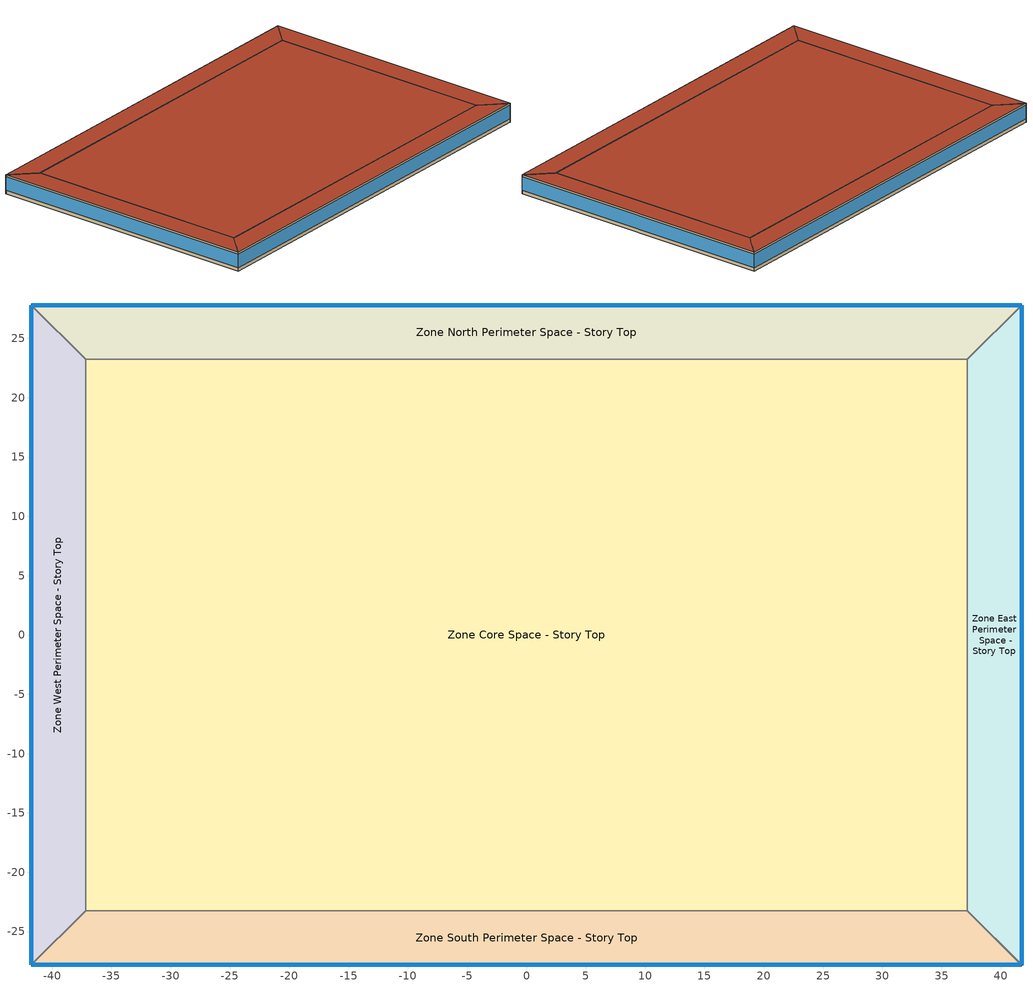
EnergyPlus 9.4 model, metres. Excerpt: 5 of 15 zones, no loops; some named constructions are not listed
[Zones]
Zone Core Space - Story Top
 floor adiabatic (Typical Interior Floor): -37.16,-23.25 -37.16,23.25 37.16,23.25 37.16,-23.25 z75.29
 wall to Zone West Perimeter Space - Story Top (Typical Interior Wall): -37.16,23.25 -37.16,-23.25 z75.29:79.25
 wall to Zone North Perimeter Space - Story Top (Typical Interior Wall): 37.16,23.25 -37.16,23.25 z75.29:79.25
 wall to Zone East Perimeter Space - Story Top (Typical Interior Wall): 37.16,-23.25 37.16,23.25 z75.29:79.25
 wall to Zone South Perimeter Space - Story Top (Typical Interior Wall): -37.16,-23.25 37.16,-23.25 z75.29:79.25
 roof outside (Typical IEAD Roof - Highly Reflective R-20.83): 37.16,-23.25 37.16,23.25 -37.16,23.25 -37.16,-23.25 z79.25
Zone East Perimeter Space - Story Top
 floor adiabatic (Typical Interior Floor): 41.74,27.82 41.74,-27.82 37.16,-23.25 37.16,23.25 z75.29
 wall outside (Typical Insulated Exterior Mass Wall R-6.62): 41.74,-27.82 41.74,27.82 z75.29:79.25
 wall to Zone South Perimeter Space - Story Top (Typical Interior Wall): 37.16,-23.25 41.74,-27.82 z75.29:79.25
 wall to Zone North Perimeter Space - Story Top (Typical Interior Wall): 41.74,27.82 37.16,23.25 z75.29:79.25
 window (VIG): 41.74,-27.8 41.74,27.8 z76.05:78.82
 roof outside (Typical IEAD Roof - Highly Reflective R-20.83): 37.16,23.25 37.16,-23.25 41.74,-27.82 41.74,27.82 z79.25
Zone North Perimeter Space - Story Top
 floor adiabatic (Typical Interior Floor): -41.74,27.82 41.74,27.82 37.16,23.25 -37.16,23.25 z75.29
 wall outside (Typical Insulated Exterior Mass Wall R-6.62): 41.74,27.82 -41.74,27.82 z75.29:79.25
 wall to Zone West Perimeter Space - Story Top (Typical Interior Wall): -41.74,27.82 -37.16,23.25 z75.29:79.25
 window (VIG): 41.71,27.82 -41.71,27.82 z76.05:78.82
 roof outside (Typical IEAD Roof - Highly Reflective R-20.83): -37.16,23.25 37.16,23.25 41.74,27.82 -41.74,27.82 z79.25
Zone South Perimeter Space - Story Top
 floor adiabatic (Typical Interior Floor): 41.74,-27.82 -41.74,-27.82 -37.16,-23.25 37.16,-23.25 z75.29
 wall outside (Typical Insulated Exterior Mass Wall R-6.62): -41.74,-27.82 41.74,-27.82 z75.29:79.25
 wall to Zone West Perimeter Space - Story Top (Typical Interior Wall): -37.16,-23.25 -41.74,-27.82 z75.29:79.25
 window (VIG): -41.71,-27.82 41.71,-27.82 z76.05:78.82
 roof outside (Typical IEAD Roof - Highly Reflective R-20.83): 37.16,-23.25 -37.16,-23.25 -41.74,-27.82 41.74,-27.82 z79.25
Zone West Perimeter Space - Story Top
 floor adiabatic (Typical Interior Floor): -41.74,-27.82 -41.74,27.82 -37.16,23.25 -37.16,-23.25 z75.29
 wall outside (Typical Insulated Exterior Mass Wall R-6.62): -41.74,27.82 -41.74,-27.82 z75.29:79.25
 window (VIG): -41.74,27.8 -41.74,-27.8 z76.05:78.82
 roof outside (Typical IEAD Roof - Highly Reflective R-20.83): -37.16,-23.25 -37.16,23.25 -41.74,27.82 -41.74,-27.82 z79.25
[MaterialProperty:GlazingSpectralData]
Glass_6381_Layer_SpecDat: Wavelength 1 {micron}=0.3; Transmittance 1=0.0278; Front Reflectance 1=0.0506; Back Reflectance 1=0.3181; Wavelength 2 {micron}=0.305; Transmittance 2=0.0498; Front Reflectance 2=0.0524; Back Reflectance 2=0.3164; Wavelength 3 {micron}=0.31; Transmittance 3=0.0809; Front Reflectance 3=0.0559; Back Reflectance 3=0.3129; Wavelength 4 {micron}=0.315; Transmittance 4=0.1169; Front Reflectance 4=0.0604; Back Reflectance 4=0.3065; Wavelength 5 {micron}=0.32; Transmittance 5=0.1589; Front Reflectance 5=0.0652; Back Reflectance 5=0.2939; Wavelength 6 {micron}=0.325; Transmittance 6=0.2022; Front Reflectance 6=0.0681; Back Reflectance 6=0.2771; Wavelength 7 {micron}=0.33; Transmittance 7=0.2468; Front Reflectance 7=0.0704; Back Reflectance 7=0.2563; Wavelength 8 {micron}=0.335; Transmittance 8=0.2921; Front Reflectance 8=0.0719; Back Reflectance 8=0.233; Wavelength 9 {micron}=0.34; Transmittance 9=0.3353; Front Reflectance 9=0.075; Back Reflectance 9=0.2167; Wavelength 10 {micron}=0.345; Transmittance 10=0.3764; Front Reflectance 10=0.0768; Back Reflectance 10=0.1964; Wavelength 11 {micron}=0.35; Transmittance 11=0.4167; Front Reflectance 11=0.0761; Back Reflectance 11=0.1694; Wavelength 12 {micron}=0.355; Transmittance 12=0.4575; Front Reflectance 12=0.0743; Back Reflectance 12=0.1421; Wavelength 13 {micron}=0.36; Transmittance 13=0.5035; Front Reflectance 13=0.0725; Back Reflectance 13=0.1175; Wavelength 14 {micron}=0.365; Transmittance 14=0.5547; Front Reflectance 14=0.0721; Back Reflectance 14=0.0979; Wavelength 15 {micron}=0.37; Transmittance 15=0.6106; Front Reflectance 15=0.0732; Back Reflectance 15=0.0847; Wavelength 16 {micron}=0.375; Transmittance 16=0.6582; Front Reflectance 16=0.0754; Back Reflectance 16=0.0779; Wavelength 17 {micron}=0.38; Transmittance 17=0.7062; Front Reflectance 17=0.0783; Back Reflectance 17=0.0749; Wavelength 18 {micron}=0.385; Transmittance 18=0.7387; Front Reflectance 18=0.0814; Back Reflectance 18=0.0744; Wavelength 19 {micron}=0.39; Transmittance 19=0.7636; Front Reflectance 19=0.084; Back Reflectance 19=0.0747; Wavelength 20 {micron}=0.395; Transmittance 20=0.7821; Front Reflectance 20=0.0863; Back Reflectance 20=0.0753; Wavelength 21 {micron}=0.4; Transmittance 21=0.7959; Front Reflectance 21=0.0881; Back Reflectance 21=0.0758; Wavelength 22 {micron}=0.405; Transmittance 22=0.8064; Front Reflectance 22=0.0894; Back Reflectance 22=0.0763; Wavelength 23 {micron}=0.41; Transmittance 23=0.8142; Front Reflectance 23=0.0904; Back Reflectance 23=0.077; Wavelength 24 {micron}=0.415; Transmittance 24=0.8206; Front Reflectance 24=0.091; Back Reflectance 24=0.0774; Wavelength 25 {micron}=0.42; Transmittance 25=0.8253; Front Reflectance 25=0.0912; Back Reflectance 25=0.0779; Wavelength 26 {micron}=0.425; Transmittance 26=0.8297; Front Reflectance 26=0.0915; Back Reflectance 26=0.0785; Wavelength 27 {micron}=0.43; Transmittance 27=0.8327; Front Reflectance 27=0.0915; Back Reflectance 27=0.079; Wavelength 28 {micron}=0.435; Transmittance 28=0.8349; Front Reflectance 28=0.0911; Back Reflectance 28=0.0794; Wavelength 29 {micron}=0.44; Transmittance 29=0.837; Front Reflectance 29=0.0908; Back Reflectance 29=0.0797; Wavelength 30 {micron}=0.445; Transmittance 30=0.8387; Front Reflectance 30=0.0901; Back Reflectance 30=0.0799; Wavelength 31 {micron}=0.45; Transmittance 31=0.8404; Front Reflectance 31=0.0894; Back Reflectance 31=0.08; Wavelength 32 {micron}=0.455; Transmittance 32=0.8424; Front Reflectance 32=0.0885; Back Reflectance 32=0.08; Wavelength 33 {micron}=0.46; Transmittance 33=0.8441; Front Reflectance 33=0.0874; Back Reflectance 33=0.0798; Wavelength 34 {micron}=0.465; Transmittance 34=0.8456; Front Reflectance 34=0.0863; Back Reflectance 34=0.0795; Wavelength 35 {micron}=0.47; Transmittance 35=0.8468; Front Reflectance 35=0.0851; Back Reflectance 35=0.079; Wavelength 36 {micron}=0.475; Transmittance 36=0.8487; Front Reflectance 36=0.0839; Back Reflectance 36=0.0786; Wavelength 37 {micron}=0.48; Transmittance 37=0.8501; Front Reflectance 37=0.0827; Back Reflectance 37=0.078; Wavelength 38 {micron}=0.485; Transmittance 38=0.852; Front Reflectance 38=0.0815; Back Reflectance 38=0.0776; Wavelength 39 {micron}=0.49; Transmittance 39=0.8542; Front Reflectance 39=0.08; Back Reflectance 39=0.0768; Wavelength 40 {micron}=0.495; Transmittance 40=0.8577; Front Reflectance 40=0.0784; Back Reflectance 40=0.0756; Wavelength 41 {micron}=0.5; Transmittance 41=0.8596; Front Reflectance 41=0.0764; Back Reflectance 41=0.0743; Wavelength 42 {micron}=0.505; Transmittance 42=0.8619; Front Reflectance 42=0.0745; Back Reflectance 42=0.0729; Wavelength 43 {micron}=0.51; Transmittance 43=0.8639; Front Reflectance 43=0.0727; Back Reflectance 43=0.0715; Wavelength 44 {micron}=0.515; Transmittance 44=0.8655; Front Reflectance 44=0.0709; Back Reflectance 44=0.0701; Wavelength 45 {micron}=0.52; Transmittance 45=0.8674; Front Reflectance 45=0.0692; Back Reflectance 45=0.0689; Wavelength 46 {micron}=0.525; Transmittance 46=0.8684; Front Reflectance 46=0.0674; Back Reflectance 46=0.0674; Wavelength 47 {micron}=0.53; Transmittance 47=0.8699; Front Reflectance 47=0.0657; Back Reflectance 47=0.0661; Wavelength 48 {micron}=0.535; Transmittance 48=0.8717; Front Reflectance 48=0.064; Back Reflectance 48=0.0648; Wavelength 49 {micron}=0.54; Transmittance 49=0.8733; Front Reflectance 49=0.0624; Back Reflectance 49=0.0635; Wavelength 50 {micron}=0.545; Transmittance 50=0.8744; Front Reflectance 50=0.0607; Back Reflectance 50=0.0623; Wavelength 51 {micron}=0.55; Transmittance 51=0.8761; Front Reflectance 51=0.0593; Back Reflectance 51=0.0612; Wavelength 52 {micron}=0.555; Transmittance 52=0.8766; Front Reflectance 52=0.0577; Back Reflectance 52=0.0598; Wavelength 53 {micron}=0.56; Transmittance 53=0.8775; Front Reflectance 53=0.0563; Back Reflectance 53=0.0588; Wavelength 54 {micron}=0.565; Transmittance 54=0.8787; Front Reflectance 54=0.055; Back Reflectance 54=0.0578; Wavelength 55 {micron}=0.57; Transmittance 55=0.8785; Front Reflectance 55=0.0536; Back Reflectance 55=0.0567; Wavelength 56 {micron}=0.575; Transmittance 56=0.8788; Front Reflectance 56=0.0525; Back Reflectance 56=0.0558; Wavelength 57 {micron}=0.58; Transmittance 57=0.8787; Front Reflectance 57=0.0515; Back Reflectance 57=0.0551; Wavelength 58 {micron}=0.585; Transmittance 58=0.8786; Front Reflectance 58=0.0505; Back Reflectance 58=0.0544; Wavelength 59 {micron}=0.59; Transmittance 59=0.8782; Front Reflectance 59=0.0497; Back Reflectance 59=0.0538; Wavelength 60 {micron}=0.595; Transmittance 60=0.8781; Front Reflectance 60=0.0489; Back Reflectance 60=0.0533; Wavelength 61 {micron}=0.6; Transmittance 61=0.8772; Front Reflectance 61=0.0483; Back Reflectance 61=0.053; Wavelength 62 {micron}=0.605; Transmittance 62=0.8773; Front Reflectance 62=0.0478; Back Reflectance 62=0.0528; Wavelength 63 {micron}=0.61; Transmittance 63=0.8767; Front Reflectance 63=0.0475; Back Reflectance 63=0.0527; Wavelength 64 {micron}=0.615; Transmittance 64=0.8762; Front Reflectance 64=0.0472; Back Reflectance 64=0.0528; Wavelength 65 {micron}=0.62; Transmittance 65=0.875; Front Reflectance 65=0.0471; Back Reflectance 65=0.0529; Wavelength 66 {micron}=0.625; Transmittance 66=0.8738; Front Reflectance 66=0.047; Back Reflectance 66=0.0531; Wavelength 67 {micron}=0.63; Transmittance 67=0.8725; Front Reflectance 67=0.047; Back Reflectance 67=0.0535; Wavelength 68 {micron}=0.635; Transmittance 68=0.8708; Front Reflectance 68=0.0473; Back Reflectance 68=0.054; Wavelength 69 {micron}=0.64; Transmittance 69=0.8693; Front Reflectance 69=0.0478; Back Reflectance 69=0.0547; Wavelength 70 {micron}=0.645; Transmittance 70=0.8678; Front Reflectance 70=0.0481; Back Reflectance 70=0.0555; Wavelength 71 {micron}=0.65; Transmittance 71=0.8665; Front Reflectance 71=0.0488; Back Reflectance 71=0.0563; Wavelength 72 {micron}=0.655; Transmittance 72=0.8642; Front Reflectance 72=0.0495; Back Reflectance 72=0.0574; Wavelength 73 {micron}=0.66; Transmittance 73=0.8628; Front Reflectance 73=0.0504; Back Reflectance 73=0.0585; Wavelength 74 {micron}=0.665; Transmittance 74=0.8604; Front Reflectance 74=0.0513; Back Reflectance 74=0.0598; Wavelength 75 {micron}=0.67; Transmittance 75=0.859; Front Reflectance 75=0.0525; Back Reflectance 75=0.0613; Wavelength 76 {micron}=0.675; Transmittance 76=0.8572; Front Reflectance 76=0.0537; Back Reflectance 76=0.0628; Wavelength 77 {micron}=0.68; Transmittance 77=0.8544; Front Reflectance 77=0.055; Back Reflectance 77=0.0645; Wavelength 78 {micron}=0.685; Transmittance 78=0.8521; Front Reflectance 78=0.0565; Back Reflectance 78=0.0662; Wavelength 79 {micron}=0.69; Transmittance 79=0.8499; Front Reflectance 79=0.0581; Back Reflectance 79=0.0682; Wavelength 80 {micron}=0.695; Transmittance 80=0.8474; Front Reflectance 80=0.0597; Back Reflectance 80=0.0702; Wavelength 81 {micron}=0.7; Transmittance 81=0.8439; Front Reflectance 81=0.0615; Back Reflectance 81=0.0723; Wavelength 82 {micron}=0.705; Transmittance 82=0.8418; Front Reflectance 82=0.0635; Back Reflectance 82=0.0746; Wavelength 83 {micron}=0.71; Transmittance 83=0.8387; Front Reflectance 83=0.0655; Back Reflectance 83=0.077; Wavelength 84 {micron}=0.715; Transmittance 84=0.8351; Front Reflectance 84=0.0675; Back Reflectance 84=0.0794; Wavelength 85 {micron}=0.72; Transmittance 85=0.8319; Front Reflectance 85=0.0698; Back Reflectance 85=0.082; Wavelength 86 {micron}=0.725; Transmittance 86=0.8282; Front Reflectance 86=0.072; Back Reflectance 86=0.0846; Wavelength 87 {micron}=0.73; Transmittance 87=0.8255; Front Reflectance 87=0.0745; Back Reflectance 87=0.0875; Wavelength 88 {micron}=0.735; Transmittance 88=0.8221; Front Reflectance 88=0.0769; Back Reflectance 88=0.0903; Wavelength 89 {micron}=0.74; Transmittance 89=0.8177; Front Reflectance 89=0.0797; Back Reflectance 89=0.0933; Wavelength 90 {micron}=0.745; Transmittance 90=0.8136; Front Reflectance 90=0.0822; Back Reflectance 90=0.0964; Wavelength 91 {micron}=0.75; Transmittance 91=0.8106; Front Reflectance 91=0.0851; Back Reflectance 91=0.0997; Wavelength 92 {micron}=0.755; Transmittance 92=0.8053; Front Reflectance 92=0.0878; Back Reflectance 92=0.103; Wavelength 93 {micron}=0.76; Transmittance 93=0.8026; Front Reflectance 93=0.0908; Back Reflectance 93=0.1065; Wavelength 94 {micron}=0.765; Transmittance 94=0.7983; Front Reflectance 94=0.0937; Back Reflectance 94=0.1098; Wavelength 95 {micron}=0.77; Transmittance 95=0.7939; Front Reflectance 95=0.0967; Back Reflectance 95=0.1132; Wavelength 96 {micron}=0.775; Transmittance 96=0.7892; Front Reflectance 96=0.0998; Back Reflectance 96=0.1166; Wavelength 97 {micron}=0.78; Transmittance 97=0.7855; Front Reflectance 97=0.1032; Back Reflectance 97=0.1206; Wavelength 98 {micron}=0.785; Transmittance 98=0.7803; Front Reflectance 98=0.1062; Back Reflectance 98=0.1242; Wavelength 99 {micron}=0.79; Transmittance 99=0.7762; Front Reflectance 99=0.1096; Back Reflectance 99=0.1279; Wavelength 100 {micron}=0.795; Transmittance 100=0.7717; Front Reflectance 100=0.113; Back Reflectance 100=0.132; Wavelength 101 {micron}=0.8; Transmittance 101=0.7671; Front Reflectance 101=0.1167; Back Reflectance 101=0.1361; Wavelength 102 {micron}=0.805; Transmittance 102=0.7627; Front Reflectance 102=0.1201; Back Reflectance 102=0.1401; Wavelength 103 {micron}=0.81; Transmittance 103=0.7584; Front Reflectance 103=0.1236; Back Reflectance 103=0.1441; Wavelength 104 {micron}=0.815; Transmittance 104=0.7529; Front Reflectance 104=0.1269; Back Reflectance 104=0.1479; Wavelength 105 {micron}=0.82; Transmittance 105=0.7494; Front Reflectance 105=0.1304; Back Reflectance 105=0.1521; Wavelength 106 {micron}=0.825; Transmittance 106=0.7445; Front Reflectance 106=0.134; Back Reflectance 106=0.1562; Wavelength 107 {micron}=0.83; Transmittance 107=0.7386; Front Reflectance 107=0.1374; Back Reflectance 107=0.1603; Wavelength 108 {micron}=0.835; Transmittance 108=0.7347; Front Reflectance 108=0.1413; Back Reflectance 108=0.1647; Wavelength 109 {micron}=0.84; Transmittance 109=0.7286; Front Reflectance 109=0.147; Back Reflectance 109=0.1715; Wavelength 110 {micron}=0.845; Transmittance 110=0.724; Front Reflectance 110=0.1509; Back Reflectance 110=0.1762; Wavelength 111 {micron}=0.85; Transmittance 111=0.7193; Front Reflectance 111=0.1549; Back Reflectance 111=0.1808; Wavelength 112 {micron}=0.855; Transmittance 112=0.7144; Front Reflectance 112=0.1586; Back Reflectance 112=0.1854; Wavelength 113 {micron}=0.86; Transmittance 113=0.7096; Front Reflectance 113=0.1628; Back Reflectance 113=0.1902; Wavelength 114 {micron}=0.865; Transmittance 114=0.7049; Front Reflectance 114=0.1666; Back Reflectance 114=0.1945; Wavelength 115 {micron}=0.87; Transmittance 115=0.7003; Front Reflectance 115=0.1702; Back Reflectance 115=0.1986; Wavelength 116 {micron}=0.875; Transmittance 116=0.6954; Front Reflectance 116=0.1742; Back Reflectance 116=0.2032; Wavelength 117 {micron}=0.88; Transmittance 117=0.6909; Front Reflectance 117=0.1778; Back Reflectance 117=0.2075; Wavelength 118 {micron}=0.885; Transmittance 118=0.6861; Front Reflectance 118=0.1817; Back Reflectance 118=0.2121; Wavelength 119 {micron}=0.89; Transmittance 119=0.6815; Front Reflectance 119=0.1855; Back Reflectance 119=0.2168; Wavelength 120 {micron}=0.895; Transmittance 120=0.6769; Front Reflectance 120=0.1896; Back Reflectance 120=0.2215; Wavelength 121 {micron}=0.9; Transmittance 121=0.6724; Front Reflectance 121=0.1938; Back Reflectance 121=0.2259; Wavelength 122 {micron}=0.905; Transmittance 122=0.6675; Front Reflectance 122=0.1975; Back Reflectance 122=0.2305; Wavelength 123 {micron}=0.91; Transmittance 123=0.6629; Front Reflectance 123=0.2016; Back Reflectance 123=0.2352; Wavelength 124 {micron}=0.915; Transmittance 124=0.6581; Front Reflectance 124=0.2055; Back Reflectance 124=0.2401; Wavelength 125 {micron}=0.92; Transmittance 125=0.653; Front Reflectance 125=0.2099; Back Reflectance 125=0.2451; Wavelength 126 {micron}=0.925; Transmittance 126=0.6487; Front Reflectance 126=0.2137; Back Reflectance 126=0.2495; Wavelength 127 {micron}=0.93; Transmittance 127=0.6439; Front Reflectance 127=0.2176; Back Reflectance 127=0.2542; Wavelength 128 {micron}=0.935; Transmittance 128=0.6391; Front Reflectance 128=0.2217; Back Reflectance 128=0.2588; Wavelength 129 {micron}=0.94; Transmittance 129=0.6347; Front Reflectance 129=0.2257; Back Reflectance 129=0.2635; Wavelength 130 {micron}=0.945; Transmittance 130=0.6301; Front Reflectance 130=0.2295; Back Reflectance 130=0.2683; Wavelength 131 {micron}=0.95; Transmittance 131=0.625; Front Reflectance 131=0.2334; Back Reflectance 131=0.273; Wavelength 132 {micron}=0.955; Transmittance 132=0.6205; Front Reflectance 132=0.2375; Back Reflectance 132=0.2778; Wavelength 133 {micron}=0.96; Transmittance 133=0.616; Front Reflectance 133=0.2416; Back Reflectance 133=0.2824; Wavelength 134 {micron}=0.965; Transmittance 134=0.6112; Front Reflectance 134=0.2456; Back Reflectance 134=0.2872; Wavelength 135 {micron}=0.97; Transmittance 135=0.6067; Front Reflectance 135=0.2497; Back Reflectance 135=0.2916; Wavelength 136 {micron}=0.975; Transmittance 136=0.6024; Front Reflectance 136=0.2538; Back Reflectance 136=0.2967; Wavelength 137 {micron}=0.98; Transmittance 137=0.5979; Front Reflectance 137=0.2577; Back Reflectance 137=0.3013; Wavelength 138 {micron}=0.985; Transmittance 138=0.5934; Front Reflectance 138=0.2613; Back Reflectance 138=0.3057; Wavelength 139 {micron}=0.99; Transmittance 139=0.5887; Front Reflectance 139=0.2651; Back Reflectance 139=0.31; Wavelength 140 {micron}=0.995; Transmittance 140=0.5844; Front Reflectance 140=0.2691; Back Reflectance 140=0.3148; Wavelength 141 {micron}=1; Transmittance 141=0.5803; Front Reflectance 141=0.2733; Back Reflectance 141=0.3194; Wavelength 142 {micron}=1.005; Transmittance 142=0.5756; Front Reflectance 142=0.277; Back Reflectance 142=0.324; Wavelength 143 {micron}=1.01; Transmittance 143=0.5711; Front Reflectance 143=0.2811; Back Reflectance 143=0.3285; Wavelength 144 {micron}=1.015; Transmittance 144=0.5672; Front Reflectance 144=0.2849; Back Reflectance 144=0.3329; Wavelength 145 {micron}=1.02; Transmittance 145=0.5628; Front Reflectance 145=0.2891; Back Reflectance 145=0.3378; Wavelength 146 {micron}=1.025; Transmittance 146=0.5587; Front Reflectance 146=0.2923; Back Reflectance 146=0.3418; Wavelength 147 {micron}=1.03; Transmittance 147=0.5545; Front Reflectance 147=0.296; Back Reflectance 147=0.3458; Wavelength 148 {micron}=1.035; Transmittance 148=0.5499; Front Reflectance 148=0.2999; Back Reflectance 148=0.3505; Wavelength 149 {micron}=1.04; Transmittance 149=0.5458; Front Reflectance 149=0.3039; Back Reflectance 149=0.3548; Wavelength 150 {micron}=1.045; Transmittance 150=0.5417; Front Reflectance 150=0.3074; Back Reflectance 150=0.3589; Wavelength 151 {micron}=1.05; Transmittance 151=0.5377; Front Reflectance 151=0.3109; Back Reflectance 151=0.3633; Wavelength 152 {micron}=1.055; Transmittance 152=0.5337; Front Reflectance 152=0.3145; Back Reflectance 152=0.3673; Wavelength 153 {micron}=1.06; Transmittance 153=0.5295; Front Reflectance 153=0.3182; Back Reflectance 153=0.3714; Wavelength 154 {micron}=1.065; Transmittance 154=0.5255; Front Reflectance 154=0.3216; Back Reflectance 154=0.376; Wavelength 155 {micron}=1.07; Transmittance 155=0.5213; Front Reflectance 155=0.3259; Back Reflectance 155=0.3806; Wavelength 156 {micron}=1.075; Transmittance 156=0.5176; Front Reflectance 156=0.3287; Back Reflectance 156=0.3839; Wavelength 157 {micron}=1.08; Transmittance 157=0.5135; Front Reflectance 157=0.3332; Back Reflectance 157=0.3889; Wavelength 158 {micron}=1.085; Transmittance 158=0.5096; Front Reflectance 158=0.3367; Back Reflectance 158=0.3928; Wavelength 159 {micron}=1.09; Transmittance 159=0.5057; Front Reflectance 159=0.34; Back Reflectance 159=0.3967; Wavelength 160 {micron}=1.095; Transmittance 160=0.5021; Front Reflectance 160=0.3438; Back Reflectance 160=0.401; Wavelength 161 {micron}=1.1; Transmittance 161=0.4984; Front Reflectance 161=0.3473; Back Reflectance 161=0.4051; Wavelength 162 {micron}=1.105; Transmittance 162=0.4945; Front Reflectance 162=0.3509; Back Reflectance 162=0.4091; Wavelength 163 {micron}=1.11; Transmittance 163=0.4906; Front Reflectance 163=0.3544; Back Reflectance 163=0.4129; Wavelength 164 {micron}=1.115; Transmittance 164=0.4869; Front Reflectance 164=0.3578; Back Reflectance 164=0.4171; Wavelength 165 {micron}=1.12; Transmittance 165=0.4833; Front Reflectance 165=0.3611; Back Reflectance 165=0.4208; Wavelength 166 {micron}=1.125; Transmittance 166=0.4799; Front Reflectance 166=0.3645; Back Reflectance 166=0.4244; Wavelength 167 {micron}=1.13; Transmittance 167=0.4763; Front Reflectance 167=0.3675; Back Reflectance 167=0.428; Wavelength 168 {micron}=1.135; Transmittance 168=0.4731; Front Reflectance 168=0.3711; Back Reflectance 168=0.4319; Wavelength 169 {micron}=1.14; Transmittance 169=0.4692; Front Reflectance 169=0.3743; Back Reflectance 169=0.4357; Wavelength 170 {micron}=1.145; Transmittance 170=0.4655; Front Reflectance 170=0.3776; Back Reflectance 170=0.4394; Wavelength 171 {micron}=1.15; Transmittance 171=0.4621; Front Reflectance 171=0.381; Back Reflectance 171=0.4429; Wavelength 172 {micron}=1.155; Transmittance 172=0.4587; Front Reflectance 172=0.3846; Back Reflectance 172=0.4471; Wavelength 173 {micron}=1.16; Transmittance 173=0.4551; Front Reflectance 173=0.3876; Back Reflectance 173=0.4507; Wavelength 174 {micron}=1.165; Transmittance 174=0.4519; Front Reflectance 174=0.3906; Back Reflectance 174=0.4539; Wavelength 175 {micron}=1.17; Transmittance 175=0.4486; Front Reflectance 175=0.3936; Back Reflectance 175=0.4572; Wavelength 176 {micron}=1.175; Transmittance 176=0.4454; Front Reflectance 176=0.3968; Back Reflectance 176=0.4609; Wavelength 177 {micron}=1.18; Transmittance 177=0.4422; Front Reflectance 177=0.4001; Back Reflectance 177=0.4648; Wavelength 178 {micron}=1.185; Transmittance 178=0.4387; Front Reflectance 178=0.4035; Back Reflectance 178=0.4685; Wavelength 179 {micron}=1.19; Transmittance 179=0.4356; Front Reflectance 179=0.4067; Back Reflectance 179=0.4717; Wavelength 180 {micron}=1.195; Transmittance 180=0.4324; Front Reflectance 180=0.4097; Back Reflectance 180=0.4751; Wavelength 181 {micron}=1.2; Transmittance 181=0.4293; Front Reflectance 181=0.4123; Back Reflectance 181=0.4779; Wavelength 182 {micron}=1.205; Transmittance 182=0.426; Front Reflectance 182=0.4155; Back Reflectance 182=0.4815; Wavelength 183 {micron}=1.21; Transmittance 183=0.4232; Front Reflectance 183=0.4184; Back Reflectance 183=0.4848; Wavelength 184 {micron}=1.215; Transmittance 184=0.42; Front Reflectance 184=0.4216; Back Reflectance 184=0.4881; Wavelength 185 {micron}=1.22; Transmittance 185=0.417; Front Reflectance 185=0.4244; Back Reflectance 185=0.4911; Wavelength 186 {micron}=1.225; Transmittance 186=0.414; Front Reflectance 186=0.4282; Back Reflectance 186=0.4952; Wavelength 187 {micron}=1.23; Transmittance 187=0.4111; Front Reflectance 187=0.4311; Back Reflectance 187=0.4987; Wavelength 188 {micron}=1.235; Transmittance 188=0.408; Front Reflectance 188=0.4344; Back Reflectance 188=0.5019; Wavelength 189 {micron}=1.24; Transmittance 189=0.4051; Front Reflectance 189=0.4372; Back Reflectance 189=0.5053; Wavelength 190 {micron}=1.245; Transmittance 190=0.4022; Front Reflectance 190=0.4399; Back Reflectance 190=0.5081; Wavelength 191 {micron}=1.25; Transmittance 191=0.3993; Front Reflectance 191=0.4424; Back Reflectance 191=0.5107; Wavelength 192 {micron}=1.255; Transmittance 192=0.3966; Front Reflectance 192=0.4451; Back Reflectance 192=0.5137; Wavelength 193 {micron}=1.26; Transmittance 193=0.3938; Front Reflectance 193=0.4474; Back Reflectance 193=0.5161; Wavelength 194 {micron}=1.265; Transmittance 194=0.3913; Front Reflectance 194=0.4505; Back Reflectance 194=0.5194; Wavelength 195 {micron}=1.27; Transmittance 195=0.3884; Front Reflectance 195=0.454; Back Reflectance 195=0.5229; Wavelength 196 {micron}=1.275; Transmittance 196=0.3854; Front Reflectance 196=0.4563; Back Reflectance 196=0.5255; Wavelength 197 {micron}=1.28; Transmittance 197=0.3831; Front Reflectance 197=0.4591; Back Reflectance 197=0.5283; Wavelength 198 {micron}=1.285; Transmittance 198=0.3803; Front Reflectance 198=0.4624; Back Reflectance 198=0.532; Wavelength 199 {micron}=1.29; Transmittance 199=0.3778; Front Reflectance 199=0.4652; Back Reflectance 199=0.5348; Wavelength 200 {micron}=1.295; Transmittance 200=0.3751; Front Reflectance 200=0.4677; Back Reflectance 200=0.5372; Wavelength 201 {micron}=1.3; Transmittance 201=0.3728; Front Reflectance 201=0.4696; Back Reflectance 201=0.5393; Wavelength 202 {micron}=1.305; Transmittance 202=0.3702; Front Reflectance 202=0.473; Back Reflectance 202=0.5425; Wavelength 203 {micron}=1.31; Transmittance 203=0.3675; Front Reflectance 203=0.4759; Back Reflectance 203=0.5458; Wavelength 204 {micron}=1.315; Transmittance 204=0.365; Front Reflectance 204=0.4785; Back Reflectance 204=0.5483; Wavelength 205 {micron}=1.32; Transmittance 205=0.3624; Front Reflectance 205=0.4808; Back Reflectance 205=0.5505; Wavelength 206 {micron}=1.325; Transmittance 206=0.3602; Front Reflectance 206=0.4834; Back Reflectance 206=0.5532; Wavelength 207 {micron}=1.33; Transmittance 207=0.3578; Front Reflectance 207=0.4868; Back Reflectance 207=0.5566; Wavelength 208 {micron}=1.335; Transmittance 208=0.3556; Front Reflectance 208=0.4889; Back Reflectance 208=0.5589; Wavelength 209 {micron}=1.34; Transmittance 209=0.3531; Front Reflectance 209=0.4916; Back Reflectance 209=0.5615; Wavelength 210 {micron}=1.345; Transmittance 210=0.3506; Front Reflectance 210=0.4949; Back Reflectance 210=0.5646; Wavelength 211 {micron}=1.35; Transmittance 211=0.3482; Front Reflectance 211=0.4971; Back Reflectance 211=0.5668; Wavelength 212 {micron}=1.355; Transmittance 212=0.3458; Front Reflectance 212=0.4998; Back Reflectance 212=0.5698; Wavelength 213 {micron}=1.36; Transmittance 213=0.3434; Front Reflectance 213=0.5022; Back Reflectance 213=0.572; Wavelength 214 {micron}=1.365; Transmittance 214=0.3412; Front Reflectance 214=0.5043; Back Reflectance 214=0.5741; Wavelength 215 {micron}=1.37; Transmittance 215=0.3387; Front Reflectance 215=0.507; Back Reflectance 215=0.5764; Wavelength 216 {micron}=1.375; Transmittance 216=0.3369; Front Reflectance 216=0.5096; Back Reflectance 216=0.5796; Wavelength 217 {micron}=1.38; Transmittance 217=0.3346; Front Reflectance 217=0.5121; Back Reflectance 217=0.5822; Wavelength 218 {micron}=1.385; Transmittance 218=0.332; Front Reflectance 218=0.5141; Back Reflectance 218=0.5844; Wavelength 219 {micron}=1.39; Transmittance 219=0.3301; Front Reflectance 219=0.5162; Back Reflectance 219=0.5867; Wavelength 220 {micron}=1.395; Transmittance 220=0.3271; Front Reflectance 220=0.5179; Back Reflectance 220=0.5897; Wavelength 221 {micron}=1.4; Transmittance 221=0.3248; Front Reflectance 221=0.5195; Back Reflectance 221=0.5916; Wavelength 222 {micron}=1.405; Transmittance 222=0.3227; Front Reflectance 222=0.5218; Back Reflectance 222=0.5943; Wavelength 223 {micron}=1.41; Transmittance 223=0.3204; Front Reflectance 223=0.5241; Back Reflectance 223=0.597; Wavelength 224 {micron}=1.415; Transmittance 224=0.3183; Front Reflectance 224=0.5266; Back Reflectance 224=0.5993; Wavelength 225 {micron}=1.42; Transmittance 225=0.3164; Front Reflectance 225=0.5293; Back Reflectance 225=0.6015; Wavelength 226 {micron}=1.425; Transmittance 226=0.3145; Front Reflectance 226=0.5314; Back Reflectance 226=0.6033; Wavelength 227 {micron}=1.43; Transmittance 227=0.3126; Front Reflectance 227=0.5339; Back Reflectance 227=0.6053; Wavelength 228 {micron}=1.435; Transmittance 228=0.3108; Front Reflectance 228=0.5367; Back Reflectance 228=0.6079; Wavelength 229 {micron}=1.44; Transmittance 229=0.3089; Front Reflectance 229=0.5398; Back Reflectance 229=0.6105; Wavelength 230 {micron}=1.445; Transmittance 230=0.3071; Front Reflectance 230=0.5419; Back Reflectance 230=0.612; Wavelength 231 {micron}=1.45; Transmittance 231=0.3056; Front Reflectance 231=0.5438; Back Reflectance 231=0.6133; Wavelength 232 {micron}=1.455; Transmittance 232=0.3037; Front Reflectance 232=0.5467; Back Reflectance 232=0.616; Wavelength 233 {micron}=1.46; Transmittance 233=0.3018; Front Reflectance 233=0.5496; Back Reflectance 233=0.6185; Wavelength 234 {micron}=1.465; Transmittance 234=0.2997; Front Reflectance 234=0.5518; Back Reflectance 234=0.6202; Wavelength 235 {micron}=1.47; Transmittance 235=0.2982; Front Reflectance 235=0.5536; Back Reflectance 235=0.6217; Wavelength 236 {micron}=1.475; Transmittance 236=0.2964; Front Reflectance 236=0.5564; Back Reflectance 236=0.6242; Wavelength 237 {micron}=1.48; Transmittance 237=0.2947; Front Reflectance 237=0.5591; Back Reflectance 237=0.6271; Wavelength 238 {micron}=1.485; Transmittance 238=0.2927; Front Reflectance 238=0.5613; Back Reflectance 238=0.6283; Wavelength 239 {micron}=1.49; Transmittance 239=0.291; Front Reflectance 239=0.563; Back Reflectance 239=0.63; Wavelength 240 {micron}=1.495; Transmittance 240=0.2894; Front Reflectance 240=0.5655; Back Reflectance 240=0.6324; Wavelength 241 {micron}=1.5; Transmittance 241=0.2877; Front Reflectance 241=0.5687; Back Reflectance 241=0.6351; Wavelength 242 {micron}=1.505; Transmittance 242=0.2857; Front Reflectance 242=0.5703; Back Reflectance 242=0.6366; Wavelength 243 {micron}=1.51; Transmittance 243=0.2841; Front Reflectance 243=0.5723; Back Reflectance 243=0.638; Wavelength 244 {micron}=1.515; Transmittance 244=0.2822; Front Reflectance 244=0.5748; Back Reflectance 244=0.6407; Wavelength 245 {micron}=1.52; Transmittance 245=0.2805; Front Reflectance 245=0.5769; Back Reflectance 245=0.643; Wavelength 246 {micron}=1.525; Transmittance 246=0.279; Front Reflectance 246=0.5788; Back Reflectance 246=0.6446; Wavelength 247 {micron}=1.53; Transmittance 247=0.2772; Front Reflectance 247=0.5809; Back Reflectance 247=0.6463; Wavelength 248 {micron}=1.535; Transmittance 248=0.2754; Front Reflectance 248=0.5826; Back Reflectance 248=0.6477; Wavelength 249 {micron}=1.54; Transmittance 249=0.2739; Front Reflectance 249=0.585; Back Reflectance 249=0.6501; Wavelength 250 {micron}=1.545; Transmittance 250=0.2722; Front Reflectance 250=0.587; Back Reflectance 250=0.6519; Wavelength 251 {micron}=1.55; Transmittance 251=0.2707; Front Reflectance 251=0.5881; Back Reflectance 251=0.6529; Wavelength 252 {micron}=1.555; Transmittance 252=0.269; Front Reflectance 252=0.5906; Back Reflectance 252=0.6554; Wavelength 253 {micron}=1.56; Transmittance 253=0.2675; Front Reflectance 253=0.5934; Back Reflectance 253=0.658; Wavelength 254 {micron}=1.565; Transmittance 254=0.2657; Front Reflectance 254=0.5946; Back Reflectance 254=0.6592; Wavelength 255 {micron}=1.57; Transmittance 255=0.264; Front Reflectance 255=0.5955; Back Reflectance 255=0.6597; Wavelength 256 {micron}=1.575; Transmittance 256=0.2626; Front Reflectance 256=0.598; Back Reflectance 256=0.6622; Wavelength 257 {micron}=1.58; Transmittance 257=0.2609; Front Reflectance 257=0.6003; Back Reflectance 257=0.6644; Wavelength 258 {micron}=1.585; Transmittance 258=0.2593; Front Reflectance 258=0.6015; Back Reflectance 258=0.6656; Wavelength 259 {micron}=1.59; Transmittance 259=0.2577; Front Reflectance 259=0.6033; Back Reflectance 259=0.6674; Wavelength 260 {micron}=1.595; Transmittance 260=0.2563; Front Reflectance 260=0.6053; Back Reflectance 260=0.6694; Wavelength 261 {micron}=1.6; Transmittance 261=0.2546; Front Reflectance 261=0.6071; Back Reflectance 261=0.6712; Wavelength 262 {micron}=1.605; Transmittance 262=0.253; Front Reflectance 262=0.6082; Back Reflectance 262=0.6722; Wavelength 263 {micron}=1.61; Transmittance 263=0.2516; Front Reflectance 263=0.6092; Back Reflectance 263=0.6732; Wavelength 264 {micron}=1.615; Transmittance 264=0.2502; Front Reflectance 264=0.6109; Back Reflectance 264=0.6749; Wavelength 265 {micron}=1.62; Transmittance 265=0.2486; Front Reflectance 265=0.6129; Back Reflectance 265=0.6768; Wavelength 266 {micron}=1.625; Transmittance 266=0.2471; Front Reflectance 266=0.6144; Back Reflectance 266=0.6784; Wavelength 267 {micron}=1.63; Transmittance 267=0.2454; Front Reflectance 267=0.6157; Back Reflectance 267=0.6797; Wavelength 268 {micron}=1.635; Transmittance 268=0.244; Front Reflectance 268=0.6174; Back Reflectance 268=0.6815; Wavelength 269 {micron}=1.64; Transmittance 269=0.2426; Front Reflectance 269=0.6192; Back Reflectance 269=0.6835; Wavelength 270 {micron}=1.645; Transmittance 270=0.2411; Front Reflectance 270=0.6206; Back Reflectance 270=0.6849; Wavelength 271 {micron}=1.65; Transmittance 271=0.2395; Front Reflectance 271=0.6222; Back Reflectance 271=0.6868; Wavelength 272 {micron}=1.655; Transmittance 272=0.2381; Front Reflectance 272=0.6238; Back Reflectance 272=0.6887; Wavelength 273 {micron}=1.66; Transmittance 273=0.2367; Front Reflectance 273=0.6255; Back Reflectance 273=0.6905; Wavelength 274 {micron}=1.665; Transmittance 274=0.2352; Front Reflectance 274=0.6267; Back Reflectance 274=0.6918; Wavelength 275 {micron}=1.67; Transmittance 275=0.2338; Front Reflectance 275=0.6279; Back Reflectance 275=0.6931; Wavelength 276 {micron}=1.675; Transmittance 276=0.2324; Front Reflectance 276=0.6295; Back Reflectance 276=0.6951; Wavelength 277 {micron}=1.68; Transmittance 277=0.2309; Front Reflectance 277=0.6305; Back Reflectance 277=0.6965; Wavelength 278 {micron}=1.685; Transmittance 278=0.2294; Front Reflectance 278=0.6313; Back Reflectance 278=0.6973; Wavelength 279 {micron}=1.69; Transmittance 279=0.228; Front Reflectance 279=0.632; Back Reflectance 279=0.6982; Wavelength 280 {micron}=1.695; Transmittance 280=0.2269; Front Reflectance 280=0.6332; Back Reflectance 280=0.7; Wavelength 281 {micron}=1.7; Transmittance 281=0.2253; Front Reflectance 281=0.635; Back Reflectance 281=0.7018; Wavelength 282 {micron}=1.705; Transmittance 282=0.2238; Front Reflectance 282=0.6354; Back Reflectance 282=0.7026; Wavelength 283 {micron}=1.71; Transmittance 283=0.2227; Front Reflectance 283=0.6365; Back Reflectance 283=0.7038; Wavelength 284 {micron}=1.715; Transmittance 284=0.221; Front Reflectance 284=0.6381; Back Reflectance 284=0.7057; Wavelength 285 {micron}=1.72; Transmittance 285=0.2196; Front Reflectance 285=0.6394; Back Reflectance 285=0.7075; Wavelength 286 {micron}=1.725; Transmittance 286=0.2183; Front Reflectance 286=0.6399; Back Reflectance 286=0.7084; Wavelength 287 {micron}=1.73; Transmittance 287=0.2171; Front Reflectance 287=0.6408; Back Reflectance 287=0.7095; Wavelength 288 {micron}=1.735; Transmittance 288=0.2159; Front Reflectance 288=0.6421; Back Reflectance 288=0.7112; Wavelength 289 {micron}=1.74; Transmittance 289=0.2147; Front Reflectance 289=0.6433; Back Reflectance 289=0.7129; Wavelength 290 {micron}=1.745; Transmittance 290=0.2133; Front Reflectance 290=0.6441; Back Reflectance 290=0.714; Wavelength 291 {micron}=1.75; Transmittance 291=0.2118; Front Reflectance 291=0.6444; Back Reflectance 291=0.7147; Wavelength 292 {micron}=1.755; Transmittance 292=0.2105; Front Reflectance 292=0.6454; Back Reflectance 292=0.716; Wavelength 293 {micron}=1.76; Transmittance 293=0.2093; Front Reflectance 293=0.6468; Back Reflectance 293=0.7178; Wavelength 294 {micron}=1.765; Transmittance 294=0.2079; Front Reflectance 294=0.6476; Back Reflectance 294=0.7191; Wavelength 295 {micron}=1.77; Transmittance 295=0.2069; Front Reflectance 295=0.6481; Back Reflectance 295=0.7201; Wavelength 296 {micron}=1.775; Transmittance 296=0.2056; Front Reflectance 296=0.6493; Back Reflectance 296=0.7218; Wavelength 297 {micron}=1.78; Transmittance 297=0.2041; Front Reflectance 297=0.6499; Back Reflectance 297=0.7231; Wavelength 298 {micron}=1.785; Transmittance 298=0.203; Front Reflectance 298=0.6509; Back Reflectance 298=0.7242; Wavelength 299 {micron}=1.79; Transmittance 299=0.2018; Front Reflectance 299=0.6513; Back Reflectance 299=0.7251; Wavelength 300 {micron}=1.795; Transmittance 300=0.2006; Front Reflectance 300=0.6524; Back Reflectance 300=0.7265; Wavelength 301 {micron}=1.8; Transmittance 301=0.1992; Front Reflectance 301=0.6534; Back Reflectance 301=0.7285; Wavelength 302 {micron}=1.805; Transmittance 302=0.1981; Front Reflectance 302=0.6538; Back Reflectance 302=0.7289; Wavelength 303 {micron}=1.81; Transmittance 303=0.1966; Front Reflectance 303=0.6544; Back Reflectance 303=0.7299; Wavelength 304 {micron}=1.815; Transmittance 304=0.1957; Front Reflectance 304=0.655; Back Reflectance 304=0.7309; Wavelength 305 {micron}=1.82; Transmittance 305=0.1944; Front Reflectance 305=0.656; Back Reflectance 305=0.7326; Wavelength 306 {micron}=1.825; Transmittance 306=0.1934; Front Reflectance 306=0.6565; Back Reflectance 306=0.7335; Wavelength 307 {micron}=1.83; Transmittance 307=0.1922; Front Reflectance 307=0.6572; Back Reflectance 307=0.7344; Wavelength 308 {micron}=1.835; Transmittance 308=0.1911; Front Reflectance 308=0.6583; Back Reflectance 308=0.7356; Wavelength 309 {micron}=1.84; Transmittance 309=0.1897; Front Reflectance 309=0.659; Back Reflectance 309=0.7369; Wavelength 310 {micron}=1.845; Transmittance 310=0.1887; Front Reflectance 310=0.6603; Back Reflectance 310=0.7385; Wavelength 311 {micron}=1.85; Transmittance 311=0.1875; Front Reflectance 311=0.6611; Back Reflectance 311=0.7401; Wavelength 312 {micron}=1.855; Transmittance 312=0.1866; Front Reflectance 312=0.6616; Back Reflectance 312=0.7406; Wavelength 313 {micron}=1.86; Transmittance 313=0.1852; Front Reflectance 313=0.6622; Back Reflectance 313=0.7416; Wavelength 314 {micron}=1.865; Transmittance 314=0.1844; Front Reflectance 314=0.6631; Back Reflectance 314=0.743; Wavelength 315 {micron}=1.87; Transmittance 315=0.1829; Front Reflectance 315=0.6642; Back Reflectance 315=0.7445; Wavelength 316 {micron}=1.875; Transmittance 316=0.1822; Front Reflectance 316=0.6649; Back Reflectance 316=0.7455; Wavelength 317 {micron}=1.88; Transmittance 317=0.1808; Front Reflectance 317=0.6653; Back Reflectance 317=0.7463; Wavelength 318 {micron}=1.885; Transmittance 318=0.1802; Front Reflectance 318=0.666; Back Reflectance 318=0.7475; Wavelength 319 {micron}=1.89; Transmittance 319=0.1791; Front Reflectance 319=0.6666; Back Reflectance 319=0.7485; Wavelength 320 {micron}=1.895; Transmittance 320=0.1779; Front Reflectance 320=0.6672; Back Reflectance 320=0.7492; Wavelength 321 {micron}=1.9; Transmittance 321=0.1768; Front Reflectance 321=0.6677; Back Reflectance 321=0.7504; Wavelength 322 {micron}=1.905; Transmittance 322=0.1756; Front Reflectance 322=0.6682; Back Reflectance 322=0.7514; Wavelength 323 {micron}=1.91; Transmittance 323=0.1747; Front Reflectance 323=0.6692; Back Reflectance 323=0.7525; Wavelength 324 {micron}=1.915; Transmittance 324=0.1735; Front Reflectance 324=0.6694; Back Reflectance 324=0.7533; Wavelength 325 {micron}=1.92; Transmittance 325=0.1727; Front Reflectance 325=0.67; Back Reflectance 325=0.7546; Wavelength 326 {micron}=1.925; Transmittance 326=0.1718; Front Reflectance 326=0.6703; Back Reflectance 326=0.7551; Wavelength 327 {micron}=1.93; Transmittance 327=0.171; Front Reflectance 327=0.6702; Back Reflectance 327=0.7557; Wavelength 328 {micron}=1.935; Transmittance 328=0.1696; Front Reflectance 328=0.6706; Back Reflectance 328=0.7564; Wavelength 329 {micron}=1.94; Transmittance 329=0.1689; Front Reflectance 329=0.6709; Back Reflectance 329=0.7572; Wavelength 330 {micron}=1.945; Transmittance 330=0.1678; Front Reflectance 330=0.6717; Back Reflectance 330=0.7584; Wavelength 331 {micron}=1.95; Transmittance 331=0.167; Front Reflectance 331=0.6724; Back Reflectance 331=0.7597; Wavelength 332 {micron}=1.955; Transmittance 332=0.1657; Front Reflectance 332=0.6728; Back Reflectance 332=0.7605; Wavelength 333 {micron}=1.96; Transmittance 333=0.1649; Front Reflectance 333=0.6732; Back Reflectance 333=0.7616; Wavelength 334 {micron}=1.965; Transmittance 334=0.1638; Front Reflectance 334=0.6735; Back Reflectance 334=0.7624; Wavelength 335 {micron}=1.97; Transmittance 335=0.1632; Front Reflectance 335=0.6739; Back Reflectance 335=0.7633; Wavelength 336 {micron}=1.975; Transmittance 336=0.1623; Front Reflectance 336=0.6742; Back Reflectance 336=0.7636; Wavelength 337 {micron}=1.98; Transmittance 337=0.1614; Front Reflectance 337=0.6746; Back Reflectance 337=0.7647; Wavelength 338 {micron}=1.985; Transmittance 338=0.1606; Front Reflectance 338=0.6751; Back Reflectance 338=0.7658; Wavelength 339 {micron}=1.99; Transmittance 339=0.1595; Front Reflectance 339=0.6763; Back Reflectance 339=0.7677; Wavelength 340 {micron}=1.995; Transmittance 340=0.1588; Front Reflectance 340=0.676; Back Reflectance 340=0.7674; Wavelength 341 {micron}=2; Transmittance 341=0.1576; Front Reflectance 341=0.6761; Back Reflectance 341=0.7681; Wavelength 342 {micron}=2.005; Transmittance 342=0.157; Front Reflectance 342=0.6765; Back Reflectance 342=0.769; Wavelength 343 {micron}=2.01; Transmittance 343=0.156; Front Reflectance 343=0.6771; Back Reflectance 343=0.7698; Wavelength 344 {micron}=2.015; Transmittance 344=0.1553; Front Reflectance 344=0.6776; Back Reflectance 344=0.7707; Wavelength 345 {micron}=2.02; Transmittance 345=0.1545; Front Reflectance 345=0.6778; Back Reflectance 345=0.7714; Wavelength 346 {micron}=2.025; Transmittance 346=0.1536; Front Reflectance 346=0.6785; Back Reflectance 346=0.7724; Wavelength 347 {micron}=2.03; Transmittance 347=0.1527; Front Reflectance 347=0.6791; Back Reflectance 347=0.7733; Wavelength 348 {micron}=2.035; Transmittance 348=0.1521; Front Reflectance 348=0.6792; Back Reflectance 348=0.7737; Wavelength 349 {micron}=2.04; Transmittance 349=0.1512; Front Reflectance 349=0.6793; Back Reflectance 349=0.7742; Wavelength 350 {micron}=2.045; Transmittance 350=0.1505; Front Reflectance 350=0.6804; Back Reflectance 350=0.7754; Wavelength 351 {micron}=2.05; Transmittance 351=0.1494; Front Reflectance 351=0.6814; Back Reflectance 351=0.7767; Wavelength 352 {micron}=2.055; Transmittance 352=0.1488; Front Reflectance 352=0.6816; Back Reflectance 352=0.7772; Wavelength 353 {micron}=2.06; Transmittance 353=0.1482; Front Reflectance 353=0.6812; Back Reflectance 353=0.7772; Wavelength 354 {micron}=2.065; Transmittance 354=0.1474; Front Reflectance 354=0.6826; Back Reflectance 354=0.7791; Wavelength 355 {micron}=2.07; Transmittance 355=0.1464; Front Reflectance 355=0.6835; Back Reflectance 355=0.7804; Wavelength 356 {micron}=2.075; Transmittance 356=0.1456; Front Reflectance 356=0.6829; Back Reflectance 356=0.7802; Wavelength 357 {micron}=2.08; Transmittance 357=0.1448; Front Reflectance 357=0.6828; Back Reflectance 357=0.7806; Wavelength 358 {micron}=2.085; Transmittance 358=0.144; Front Reflectance 358=0.6834; Back Reflectance 358=0.7815; Wavelength 359 {micron}=2.09; Transmittance 359=0.143; Front Reflectance 359=0.6845; Back Reflectance 359=0.783; Wavelength 360 {micron}=2.095; Transmittance 360=0.1424; Front Reflectance 360=0.6839; Back Reflectance 360=0.7828; Wavelength 361 {micron}=2.1; Transmittance 361=0.1417; Front Reflectance 361=0.6833; Back Reflectance 361=0.7829; Wavelength 362 {micron}=2.105; Transmittance 362=0.141; Front Reflectance 362=0.6843; Back Reflectance 362=0.7843; Wavelength 363 {micron}=2.11; Transmittance 363=0.1402; Front Reflectance 363=0.6848; Back Reflectance 363=0.7857; Wavelength 364 {micron}=2.115; Transmittance 364=0.1395; Front Reflectance 364=0.6844; Back Reflectance 364=0.786; Wavelength 365 {micron}=2.12; Transmittance 365=0.1386; Front Reflectance 365=0.6841; Back Reflectance 365=0.7864; Wavelength 366 {micron}=2.125; Transmittance 366=0.1379; Front Reflectance 366=0.6837; Back Reflectance 366=0.7873; Wavelength 367 {micron}=2.13; Transmittance 367=0.1369; Front Reflectance 367=0.6842; Back Reflectance 367=0.7887; Wavelength 368 {micron}=2.135; Transmittance 368=0.1362; Front Reflectance 368=0.6828; Back Reflectance 368=0.7886; Wavelength 369 {micron}=2.14; Transmittance 369=0.1354; Front Reflectance 369=0.6813; Back Reflectance 369=0.7878; Wavelength 370 {micron}=2.145; Transmittance 370=0.1346; Front Reflectance 370=0.6818; Back Reflectance 370=0.7898; Wavelength 371 {micron}=2.15; Transmittance 371=0.1337; Front Reflectance 371=0.6814; Back Reflectance 371=0.7911; Wavelength 372 {micron}=2.155; Transmittance 372=0.1329; Front Reflectance 372=0.6806; Back Reflectance 372=0.7917; Wavelength 373 {micron}=2.16; Transmittance 373=0.132; Front Reflectance 373=0.6787; Back Reflectance 373=0.7918; Wavelength 374 {micron}=2.165; Transmittance 374=0.1311; Front Reflectance 374=0.678; Back Reflectance 374=0.7931; Wavelength 375 {micron}=2.17; Transmittance 375=0.1302; Front Reflectance 375=0.6764; Back Reflectance 375=0.7945; Wavelength 376 {micron}=2.175; Transmittance 376=0.1292; Front Reflectance 376=0.6727; Back Reflectance 376=0.7942; Wavelength 377 {micron}=2.18; Transmittance 377=0.1282; Front Reflectance 377=0.6686; Back Reflectance 377=0.7942; Wavelength 378 {micron}=2.185; Transmittance 378=0.1272; Front Reflectance 378=0.6649; Back Reflectance 378=0.7955; Wavelength 379 {micron}=2.19; Transmittance 379=0.1259; Front Reflectance 379=0.6614; Back Reflectance 379=0.797; Wavelength 380 {micron}=2.195; Transmittance 380=0.125; Front Reflectance 380=0.6571; Back Reflectance 380=0.7973; Wavelength 381 {micron}=2.2; Transmittance 381=0.1241; Front Reflectance 381=0.6536; Back Reflectance 381=0.7972; Wavelength 382 {micron}=2.205; Transmittance 382=0.1228; Front Reflectance 382=0.6514; Back Reflectance 382=0.7978; Wavelength 383 {micron}=2.21; Transmittance 383=0.1222; Front Reflectance 383=0.6501; Back Reflectance 383=0.7988; Wavelength 384 {micron}=2.215; Transmittance 384=0.1213; Front Reflectance 384=0.6485; Back Reflectance 384=0.7989; Wavelength 385 {micron}=2.22; Transmittance 385=0.121; Front Reflectance 385=0.6476; Back Reflectance 385=0.7987; Wavelength 386 {micron}=2.225; Transmittance 386=0.1202; Front Reflectance 386=0.6485; Back Reflectance 386=0.8001; Wavelength 387 {micron}=2.23; Transmittance 387=0.1196; Front Reflectance 387=0.6498; Back Reflectance 387=0.8013; Wavelength 388 {micron}=2.235; Transmittance 388=0.1192; Front Reflectance 388=0.6503; Back Reflectance 388=0.8013; Wavelength 389 {micron}=2.24; Transmittance 389=0.1184; Front Reflectance 389=0.6515; Back Reflectance 389=0.8019; Wavelength 390 {micron}=2.245; Transmittance 390=0.1182; Front Reflectance 390=0.6529; Back Reflectance 390=0.8025; Wavelength 391 {micron}=2.25; Transmittance 391=0.1178; Front Reflectance 391=0.6545; Back Reflectance 391=0.8035; Wavelength 392 {micron}=2.255; Transmittance 392=0.1172; Front Reflectance 392=0.6559; Back Reflectance 392=0.804; Wavelength 393 {micron}=2.26; Transmittance 393=0.117; Front Reflectance 393=0.6572; Back Reflectance 393=0.8041; Wavelength 394 {micron}=2.265; Transmittance 394=0.1164; Front Reflectance 394=0.6589; Back Reflectance 394=0.8051; Wavelength 395 {micron}=2.27; Transmittance 395=0.1161; Front Reflectance 395=0.6605; Back Reflectance 395=0.8057; Wavelength 396 {micron}=2.275; Transmittance 396=0.1154; Front Reflectance 396=0.6616; Back Reflectance 396=0.8062; Wavelength 397 {micron}=2.28; Transmittance 397=0.115; Front Reflectance 397=0.6623; Back Reflectance 397=0.8061; Wavelength 398 {micron}=2.285; Transmittance 398=0.1146; Front Reflectance 398=0.6639; Back Reflectance 398=0.8067; Wavelength 399 {micron}=2.29; Transmittance 399=0.1139; Front Reflectance 399=0.6651; Back Reflectance 399=0.8079; Wavelength 400 {micron}=2.295; Transmittance 400=0.1136; Front Reflectance 400=0.6655; Back Reflectance 400=0.8078; Wavelength 401 {micron}=2.3; Transmittance 401=0.1132; Front Reflectance 401=0.666; Back Reflectance 401=0.8077; Wavelength 402 {micron}=2.305; Transmittance 402=0.1124; Front Reflectance 402=0.6679; Back Reflectance 402=0.8091; Wavelength 403 {micron}=2.31; Transmittance 403=0.1123; Front Reflectance 403=0.6683; Back Reflectance 403=0.8096; Wavelength 404 {micron}=2.315; Transmittance 404=0.1116; Front Reflectance 404=0.6689; Back Reflectance 404=0.81; Wavelength 405 {micron}=2.32; Transmittance 405=0.1112; Front Reflectance 405=0.6693; Back Reflectance 405=0.8104; Wavelength 406 {micron}=2.325; Transmittance 406=0.1109; Front Reflectance 406=0.6699; Back Reflectance 406=0.8106; Wavelength 407 {micron}=2.33; Transmittance 407=0.11; Front Reflectance 407=0.6705; Back Reflectance 407=0.8115; Wavelength 408 {micron}=2.335; Transmittance 408=0.1096; Front Reflectance 408=0.6707; Back Reflectance 408=0.8119; Wavelength 409 {micron}=2.34; Transmittance 409=0.109; Front Reflectance 409=0.671; Back Reflectance 409=0.8123; Wavelength 410 {micron}=2.345; Transmittance 410=0.1085; Front Reflectance 410=0.6718; Back Reflectance 410=0.8138; Wavelength 411 {micron}=2.35; Transmittance 411=0.1082; Front Reflectance 411=0.6722; Back Reflectance 411=0.8144; Wavelength 412 {micron}=2.355; Transmittance 412=0.1074; Front Reflectance 412=0.6718; Back Reflectance 412=0.8141; Wavelength 413 {micron}=2.36; Transmittance 413=0.1069; Front Reflectance 413=0.6714; Back Reflectance 413=0.8143; Wavelength 414 {micron}=2.365; Transmittance 414=0.1066; Front Reflectance 414=0.6711; Back Reflectance 414=0.8146; Wavelength 415 {micron}=2.37; Transmittance 415=0.1057; Front Reflectance 415=0.671; Back Reflectance 415=0.8149; Wavelength 416 {micron}=2.375; Transmittance 416=0.1052; Front Reflectance 416=0.6712; Back Reflectance 416=0.8161; Wavelength 417 {micron}=2.38; Transmittance 417=0.1049; Front Reflectance 417=0.671; Back Reflectance 417=0.8167; Wavelength 418 {micron}=2.385; Transmittance 418=0.1041; Front Reflectance 418=0.6705; Back Reflectance 418=0.8169; Wavelength 419 {micron}=2.39; Transmittance 419=0.1039; Front Reflectance 419=0.6695; Back Reflectance 419=0.8171; Wavelength 420 {micron}=2.395; Transmittance 420=0.1032; Front Reflectance 420=0.669; Back Reflectance 420=0.8175; Wavelength 421 {micron}=2.4; Transmittance 421=0.1024; Front Reflectance 421=0.6684; Back Reflectance 421=0.8186; Wavelength 422 {micron}=2.405; Transmittance 422=0.102; Front Reflectance 422=0.6667; Back Reflectance 422=0.8181; Wavelength 423 {micron}=2.41; Transmittance 423=0.1017; Front Reflectance 423=0.6653; Back Reflectance 423=0.8183; Wavelength 424 {micron}=2.415; Transmittance 424=0.1008; Front Reflectance 424=0.6645; Back Reflectance 424=0.819; Wavelength 425 {micron}=2.42; Transmittance 425=0.1003; Front Reflectance 425=0.6628; Back Reflectance 425=0.8191; Wavelength 426 {micron}=2.425; Transmittance 426=0.0998; Front Reflectance 426=0.6616; Back Reflectance 426=0.8202; Wavelength 427 {micron}=2.43; Transmittance 427=0.0988; Front Reflectance 427=0.6602; Back Reflectance 427=0.8211; Wavelength 428 {micron}=2.435; Transmittance 428=0.0985; Front Reflectance 428=0.6589; Back Reflectance 428=0.8221; Wavelength 429 {micron}=2.44; Transmittance 429=0.0981; Front Reflectance 429=0.6561; Back Reflectance 429=0.8217; Wavelength 430 {micron}=2.445; Transmittance 430=0.0971; Front Reflectance 430=0.6556; Back Reflectance 430=0.8228; Wavelength 431 {micron}=2.45; Transmittance 431=0.0968; Front Reflectance 431=0.6544; Back Reflectance 431=0.8239; Wavelength 432 {micron}=2.455; Transmittance 432=0.0963; Front Reflectance 432=0.6524; Back Reflectance 432=0.8243; Wavelength 433 {micron}=2.46; Transmittance 433=0.0959; Front Reflectance 433=0.6499; Back Reflectance 433=0.8243; Wavelength 434 {micron}=2.465; Transmittance 434=0.0954; Front Reflectance 434=0.649; Back Reflectance 434=0.8239; Wavelength 435 {micron}=2.47; Transmittance 435=0.0948; Front Reflectance 435=0.6468; Back Reflectance 435=0.8255; Wavelength 436 {micron}=2.475; Transmittance 436=0.0929; Front Reflectance 436=0.6445; Back Reflectance 436=0.8249; Wavelength 437 {micron}=2.48; Transmittance 437=0.094; Front Reflectance 437=0.643; Back Reflectance 437=0.8237; Wavelength 438 {micron}=2.485; Transmittance 438=0.0909; Front Reflectance 438=0.6432; Back Reflectance 438=0.8265; Wavelength 439 {micron}=2.49; Transmittance 439=0.0889; Front Reflectance 439=0.6412; Back Reflectance 439=0.8275; Wavelength 440 {micron}=2.495; Transmittance 440=0.0912; Front Reflectance 440=0.642; Back Reflectance 440=0.8269; Wavelength 441 {micron}=2.5; Transmittance 441=0.088; Front Reflectance 441=0.6409; Back Reflectance 441=0.8278
